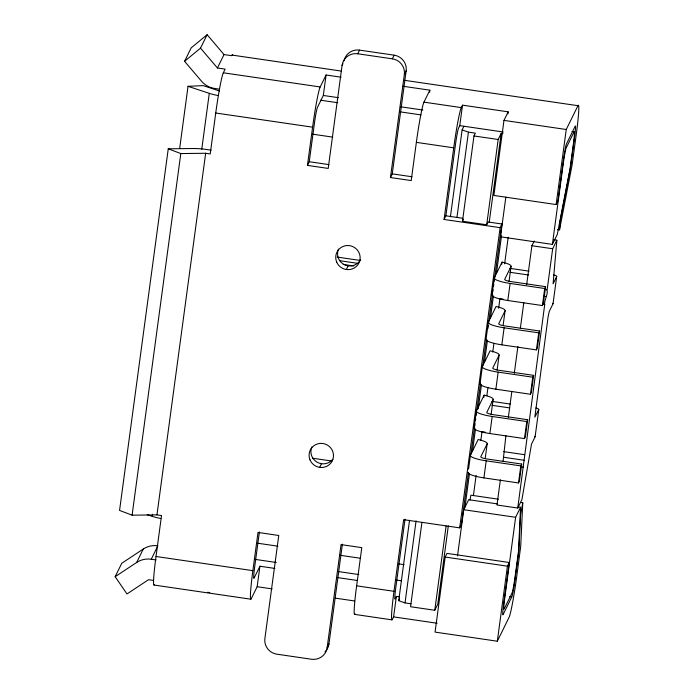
<?xml version="1.0" encoding="UTF-8"?>
<svg xmlns="http://www.w3.org/2000/svg" width="694" height="694" viewBox="0 0 694 694"><rect width="100%" height="100%" fill="white"/><g stroke="black" fill="none" stroke-linecap="round" stroke-linejoin="round"><path stroke-width="1.04" d="M505.909 435.554L503.063 461.389M520.552 507.288L518.496 551.348L515.052 576.931A14.01 0.85 -81.7 0 1 512.016 593.014L504.148 609.011A14.01 0.85 -81.7 0 1 504.781 597.803L515.625 517.299L520.552 507.288L518.435 506.976M522.773 502.768L520.708 546.43L516.631 577.191A35.021 2.125 -81.7 0 1 509.032 617.408L497.32 641.213L435.06 632.104L445.166 557.048L446.971 553.387L509.231 562.496L503.723 603.433A14.01 0.85 -81.7 0 0 503.081 614.641L511.79 596.935A14.01 0.85 -81.7 0 0 514.835 580.852L518.921 550.489L520.595 514.601L522.773 502.768L520.656 502.456M557.412 229.549L559.529 229.861L560.093 221.325L570.468 167.731L574.563 137.369A14.01 0.85 -81.7 0 0 575.196 126.169L566.486 143.866A14.01 0.85 -81.7 0 0 563.45 159.958L557.933 200.896L556.128 204.557L493.868 195.448L503.974 120.392L508.181 111.847L462.525 105.167L461.319 107.605A35.021 2.125 -81.7 0 0 453.72 147.831L444.073 219.469L500.114 227.667L501.909 224.006L488.082 221.976L486.694 224.787L462.482 221.247L473.967 135.955L475.347 133.153L468.433 132.138L462.117 129.908L463.913 126.247M553.76 239.768L556.866 240.219L553.092 283.829L556.692 276.498A7.001 1.293 7.7 0 0 553.751 274.937M545.076 289.398C550.871 289.467 543.307 301.378 544.712 304.571L517.75 508.034L496.991 504.998L500.383 479.806M211.115 150.147L207.463 149.609A21.011 3.878 7.7 0 0 193.106 148.516L168.26 148.811L119.559 510.42L132.103 515.174L156.957 514.879L161.529 515.547L156.011 556.484A35.021 2.125 -81.7 0 0 154.424 584.495M179.651 148.585L188.031 86.316L203.264 85.631L219.451 90.983M132.103 515.174L180.804 153.565L168.26 148.811M160.765 518.496A21.011 3.878 7.7 0 1 152.307 516.362L152.602 514.219M201.763 149.184L209.284 93.352L188.031 86.316M156.957 514.879L205.658 153.27L210.23 153.938L215.739 113.009A35.021 2.125 -81.7 0 1 223.338 72.792L225.142 69.122L217.422 67.995L200.514 48.129L207.116 34.7L224.032 54.566L231.753 55.694L232.048 55.086A35.021 2.125 -81.7 0 1 232.75 54.869M274.893 568.429L259.92 566.235L257.162 586.708L251.271 598.67A35.021 2.125 -81.7 0 1 252.868 570.659L258.012 532.445L278.762 535.482L264.891 638.506A14.01 13.741 26.2 0 0 276.889 654.182L311.476 659.239A14.01 13.741 26.2 0 0 327.152 647.623L328.956 643.954L342.394 544.157M342.983 63.57L342.081 65.401L328.201 168.425L307.451 165.38L312.595 127.175A35.021 2.125 -81.7 0 1 320.194 86.958L326.076 74.995L341.058 77.19M259.382 531.968L254.672 566.998A14.01 0.85 -81.7 0 0 254.03 578.197L259.92 566.235M307.451 165.38L309.255 161.719L314.399 123.515A14.01 0.85 -81.7 0 1 317.436 107.431L323.326 95.468L326.076 74.995M327.152 647.623L341.032 544.599L361.782 547.635L356.638 585.84A35.021 2.125 -81.7 0 0 355.042 613.852M403.11 86.264L429.855 90.177L423.965 102.139A35.021 2.125 -81.7 0 0 416.365 142.357L411.221 180.57L390.462 177.534L404.342 74.51L406.146 70.849A14.01 13.741 26.2 0 0 394.149 55.173L359.553 50.115A14.01 13.741 26.2 0 0 344.033 60.846M390.462 177.534L392.266 173.873L406.146 70.849M429.577 92.224L429.855 90.177M399.475 596.866L396.361 596.406L393.602 616.879L392.405 619.317A35.021 2.125 -81.7 0 1 393.992 591.305L403.639 519.667L459.68 527.865L461.484 524.204L468.459 472.388M405.01 519.216L395.797 587.644A14.01 0.85 -81.7 0 0 395.164 598.844L396.361 596.406M444.073 219.469L445.878 215.799L455.524 144.161A14.01 0.85 -81.7 0 1 458.569 128.078L459.766 125.64L462.525 105.167M410.961 603.78L405.027 602.913L398.712 600.674L409.547 520.248M450.415 216.771L462.117 129.908M405.027 602.913L416.088 520.821M456.947 217.422L468.433 132.138M421.909 522.513L410.562 606.73L434.774 610.269L437.784 604.17L448.324 525.887M434.774 610.269L446.121 526.052M486.694 224.787L498.179 139.503L501.189 133.395L502.916 133.647M489.201 222.401L501.189 133.395M507.904 113.894L508.181 111.847M459.68 527.865L500.114 227.667M468.554 469.109L470.419 455.247L478.166 439.51A17.515 3.227 7.7 0 1 487.162 443.822L485.158 458.751M476.396 410.9L474.097 427.955A17.515 3.227 7.7 0 0 489.886 433.542L524.482 438.599L525.384 436.769L527.674 419.714L493.087 414.648A7.001 1.293 7.7 0 1 486.772 412.418L493.139 399.475A17.515 3.227 7.7 0 0 484.134 395.164L476.396 410.9A17.515 3.227 7.7 0 0 492.185 416.478L526.781 421.544L527.674 419.714M499.107 355.128L492.74 368.072A7.001 1.293 7.7 0 0 499.064 370.301L533.651 375.367L531.352 392.422L530.45 394.253L495.863 389.195A17.515 3.227 7.7 0 1 480.066 383.608L482.365 366.553L490.111 350.817A17.515 3.227 7.7 0 1 499.107 355.128L497.104 370.058M488.342 322.207L486.043 339.262A17.515 3.227 7.7 0 0 501.831 344.84L536.427 349.906L537.33 348.076L539.62 331.012L505.032 325.954A7.001 1.293 7.7 0 1 498.717 323.725L505.085 310.782A17.515 3.227 7.7 0 0 496.08 306.47L488.342 322.207A17.515 3.227 7.7 0 0 504.13 327.785L538.726 332.851L539.62 331.012M511.053 266.435L504.685 279.37A7.001 1.293 7.7 0 0 511.01 281.608L545.597 286.665L543.298 303.729L542.396 305.56L507.808 300.493A17.515 3.227 7.7 0 1 492.011 294.915L494.31 277.852L502.057 262.115A17.515 3.227 7.7 0 1 511.053 266.435L509.049 281.356M470.896 454.275L474.436 428.033M474.575 426.983L475.008 423.782M475.433 420.581L475.728 418.447M476.153 415.255L476.44 413.121M476.873 409.92L480.552 382.628L480.066 383.608M482.851 365.573L486.381 339.331M487.813 328.687L488.246 325.495M488.533 323.361L492.35 294.985M492.783 291.801L493.07 289.676M493.503 286.475L493.79 284.34M494.215 281.139L501.909 224.006M457.519 555.859L463.739 509.708L468.667 499.697L497.26 503.879M572.012 131.487L574.138 131.799A14.01 0.85 -81.7 0 1 573.496 142.999L570.052 168.59L557.308 234.372L552.381 244.383L500.495 236.793L505.848 197.079M464.945 507.262L469.508 473.334M472.519 450.979L475.494 428.935M478.209 408.757L481.463 384.58M484.464 362.277L487.44 340.233M490.441 317.93L493.408 295.887M496.418 273.583L501.415 236.472M483.848 397.298L484.134 395.164M501.771 264.249L502.057 262.115M473.403 495.62L476.127 475.373M480.864 440.213L482.009 431.685L485.123 432.145M486.841 395.849L487.995 387.304M492.74 352.058L493.894 343.504M498.639 308.257L499.932 298.646M504.616 263.894L508.199 237.253M491.126 414.405L493.139 399.475M503.072 325.703L505.085 310.782M487.162 443.822L480.795 456.765A7.001 1.293 7.7 0 0 487.119 459.003L521.706 464.06L519.407 481.116L518.505 482.946L483.918 477.888L486.216 460.833A17.515 3.227 7.7 0 1 470.419 455.247M489.886 433.542L492.185 416.478M495.863 389.195L498.162 372.131A17.515 3.227 7.7 0 1 482.365 366.553M501.831 344.84L504.13 327.785M507.808 300.493L510.107 283.438A17.515 3.227 7.7 0 1 494.31 277.852M508.364 417.328L511.825 391.589M514.28 373.363L517.898 346.566M520.353 328.34L523.814 302.601M526.677 284.566L531.908 245.728L534.25 240.983M518.505 482.946L520.804 465.891L521.706 464.06M524.482 438.599L526.781 421.544M530.45 394.253L532.749 377.198L533.651 375.367M536.427 349.906L538.726 332.851M542.396 305.56L544.695 288.496L545.597 286.665M497.32 641.213L507.427 566.165L509.231 562.496M556.128 204.557L566.243 129.5L577.955 105.696L404.463 80.313M552.381 244.383L563.224 163.879A14.01 0.85 -81.7 0 1 566.261 147.787L574.138 131.799M547.15 289.702L552.667 248.764L556.866 240.219M517.75 508.034L521.949 499.489L531.5 444.16L535.1 436.838L538.778 409.547A7.001 1.293 7.7 0 0 535.829 407.985M538.778 409.547L534.831 417.181L548.113 316.82L549.232 311.485L553.023 303.79L556.692 276.498M469.977 500.105L470.888 495.178L498.422 499.203M559.529 229.861L572.108 164.834L576.358 133.708A35.021 2.125 -81.7 0 0 577.955 105.696M219.486 89.17L214.663 88.468A21.011 20.612 26.2 0 1 201.486 81.172L184.578 61.306L191.18 47.877L207.116 34.7M217.422 67.995L224.032 54.566M342.081 65.401A14.01 13.741 26.2 0 1 357.757 53.776L359.553 50.115M115.161 576.705L121.762 563.276L143.268 549.032A21.011 20.612 26.2 0 1 157.868 545.805L151.257 559.234A21.011 20.612 26.2 0 0 136.666 562.461L115.161 576.705L126.993 593.951L148.499 579.707L153.331 580.41M136.666 562.461L143.268 549.032M404.342 74.51A14.01 13.741 26.2 0 0 392.344 58.834L394.149 55.173M346.332 269.515L348.136 265.854M319.682 467.374L321.487 463.713M462.482 221.247L463.401 219.373M500.495 236.793L501.294 235.162M492.011 294.915L492.497 293.935M398.712 600.674L399.614 598.844M184.578 61.306L200.514 48.129M180.804 153.565L205.658 153.27M357.757 53.776L392.344 58.834M232.048 55.086L341.283 71.066M223.338 72.792L320.194 86.958M423.965 102.139L461.319 107.605M503.974 120.392L566.243 129.5M323.326 95.468L338.299 97.654M400.351 106.737L422.811 110.025M320.585 100.214L337.683 102.712M399.675 111.786L421.058 114.909M459.766 125.64L503.297 132.007M473.967 135.955L498.179 139.503M215.739 113.009L312.595 127.175M416.365 142.357L453.72 147.831M312.621 134.176L332.842 137.134M309.255 161.719L328.965 164.608M392.266 173.873L411.984 176.753M445.878 215.799L462.872 218.289M531.908 245.728L552.667 248.764M509.934 268.352L529.088 271.154M509.83 272.265L528.516 274.998M337.241 257.084L360.707 260.519M510.107 283.438L544.695 288.496M339.366 260.649L357.531 263.312M343.157 264.414L353.853 265.976M544.157 296.225L546.23 296.529M542.639 304.267L544.712 304.571M500.973 298.793L503.046 299.097M498.162 372.131L532.749 377.198M492.011 401.392L510.107 404.047M491.916 405.305L509.552 407.89M503.74 451.638L524.499 454.674M503.428 457.233L524.178 460.269M486.216 460.833L520.804 465.891M521.185 466.793L523.259 467.097M312.69 458.24L331.94 461.05M463.739 509.708L515.625 517.299M445.166 557.048L507.427 566.165M257.648 543.22L277.956 546.195M339.947 555.261L360.255 558.236M398.738 563.866L404.082 564.647M254.811 559.338L276.238 562.47M338.377 571.561L358.737 574.545M396.239 580.028L401.592 580.817M509.674 596.632L511.79 596.935M338.013 577.66L357.271 580.479M156.011 556.484L252.868 570.659M356.638 585.84L393.992 591.305M151.257 559.234L156.089 559.945M257.162 586.708L272.135 588.894M335.254 598.133L354.513 600.952M393.602 616.879L437.142 623.247M207.636 592.286L209.77 592.589M154.007 585.033L250.864 599.2M354.634 614.39L391.989 619.855M147.249 514.688L152.307 516.362M483.918 477.888A17.515 3.227 7.7 0 1 468.12 472.302M328.956 643.954A14.01 13.741 26.2 0 1 324.974 651.848M552.719 303.252A7.001 1.293 7.7 0 1 553.023 303.79M534.805 436.292A7.001 1.293 7.7 0 1 535.1 436.838M360.568 259.66A12.258 12.024 26.2 0 1 344.571 264.77A12.258 12.024 26.2 0 1 338.464 249.111M332.773 459.281A12.258 12.024 26.2 0 1 311.814 446.979M217.743 95.477A21.011 3.878 7.7 0 1 209.284 93.352M336.651 262.011A12.258 12.024 26.2 0 0 357.618 265.082A12.258 12.024 26.2 0 0 349.55 245.641A12.258 12.024 26.2 0 0 336.651 262.011M310.001 459.87A12.258 12.024 26.2 0 0 330.969 462.941A12.258 12.024 26.2 0 0 322.901 443.501A12.258 12.024 26.2 0 0 310.001 459.87"/></g></svg>
